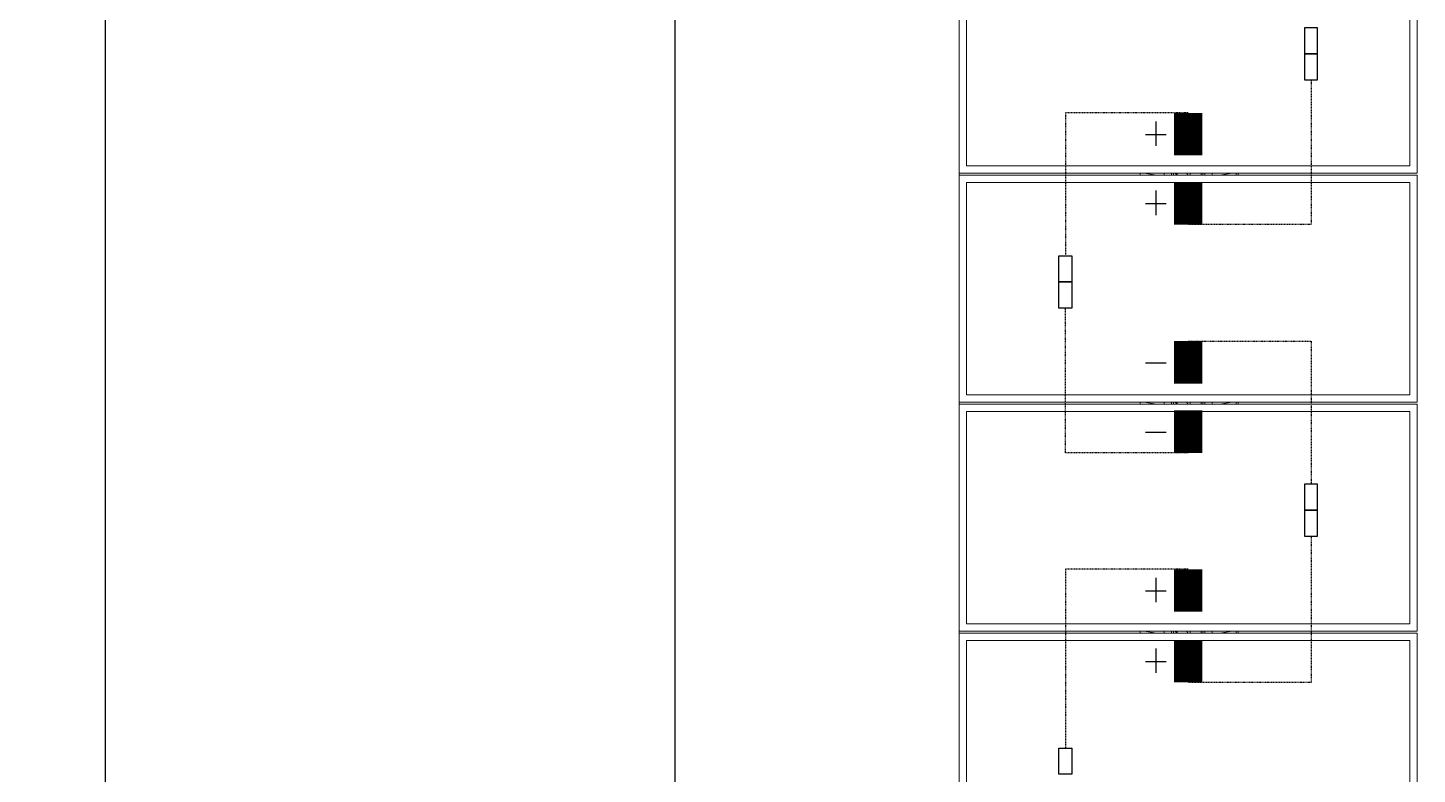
# Model space of a CAD drawing. Header units: feet. Extents: x -13743 to 68376, y -48 to 67763.
# Drawn here: x 4211.7 to 4455.3, y 64286.1 to 64417 of the extents above; entities that cross this region are included whole.
import ezdxf

# ---------------------------------------------------------------- set-up
doc = ezdxf.new("R2010")
doc.units = ezdxf.units.FT
doc.header["$MEASUREMENT"] = 0
doc.linetypes.add('HIDDEN', pattern=[0.375, 0.25, -0.125])
for name, color, linetype in [('E-HARN-COMP', 8, 'Continuous'), ('E-TRNK-CABL-NEG', 6, 'HIDDEN'), ('E-TRUNK-CABLE-POS', 6, 'HIDDEN'), ('G-ANNO-TEXT', 1, 'Continuous'), ('Polarity-Text', 7, 'Continuous')]:
    doc.layers.add(name, color=color, linetype=linetype)

# ---------------------------------------------------------------- blocks, each defined once
blk = doc.blocks.new('A$C47dfd34d')
at = {"lineweight": 5}
for points in [[(4.0715, 0.4133), (2.2182, 0.4133)], [(2.6282, 0.235), (2.6299, 0.2467), (2.6299, 0.2433)], [(2.8349, 0.235), (2.8366, 0.2467), (2.8366, 0.2433)], [(3.0415, 0.2467), (3.0415, 0.2433)], [(3.0432, 0.2467), (3.0415, 0.235)], [(2.6282, 0.2283), (2.6299, 0.2283)], [(2.8349, 0.2283), (2.8366, 0.2283)], [(3.0415, 0.2283), (3.0432, 0.2283)], [(2.6299, 0.2217), (2.6282, 0.2217)], [(2.6282, 0.22), (2.6299, 0.22)], [(2.6299, 0.2167), (2.6282, 0.2167), (2.6299, 0.2183)], [(2.8366, 0.2217), (2.8349, 0.2217)], [(2.8349, 0.22), (2.8366, 0.22)], [(2.8366, 0.2167), (2.8349, 0.2167), (2.8366, 0.2183)], [(3.0432, 0.2217), (3.0415, 0.2217)], [(3.0415, 0.22), (3.0432, 0.22)], [(3.0432, 0.2167), (3.0415, 0.2167), (3.0432, 0.2183)], [(2.6282, 0.2067), (2.6299, 0.2083)], [(2.6299, 0.205), (2.6282, 0.205)], [(2.8349, 0.2067), (2.8366, 0.2083)], [(2.8366, 0.205), (2.8349, 0.205)], [(3.0415, 0.2067), (3.0432, 0.2083)], [(3.0432, 0.205), (3.0415, 0.205)], [(2.6282, 0.195), (2.6299, 0.195)], [(2.6299, 0.1933), (2.6282, 0.1933)], [(2.6282, 0.1917), (2.6299, 0.1917)], [(2.8349, 0.195), (2.8366, 0.195)], [(2.8366, 0.1933), (2.8349, 0.1933)], [(2.8349, 0.1917), (2.8366, 0.1917)], [(3.0415, 0.195), (3.0432, 0.195)], [(3.0432, 0.1933), (3.0415, 0.1933)], [(3.0415, 0.1917), (3.0432, 0.1917)], [(2.6299, 0.185), (2.6282, 0.185)], [(2.6299, 0.17), (2.6299, 0.1667), (2.6282, 0.1783)], [(2.8366, 0.185), (2.8349, 0.185)], [(2.8366, 0.17), (2.8366, 0.1667), (2.8349, 0.1783)], [(3.0432, 0.185), (3.0415, 0.185)], [(3.0415, 0.1783), (3.0432, 0.1667)], [(2.6282, 0.1633), (2.6299, 0.1633)], [(2.6299, 0.1667), (2.6299, 0.1667)], [(2.8349, 0.1633), (2.8366, 0.1633)], [(2.8366, 0.1667), (2.8366, 0.1667)], [(3.0415, 0.17), (3.0415, 0.1667)], [(3.0415, 0.1667), (3.0415, 0.1667)], [(3.0415, 0.1633), (3.0432, 0.1633)], [(2.6282, 0.1617), (2.6299, 0.1617)], [(2.8349, 0.1617), (2.8366, 0.1617)], [(3.0415, 0.1617), (3.0432, 0.1617)]]:
    blk.add_lwpolyline(points, dxfattribs=at)
for points in [[(2.4249, 0.4133), (2.4249, 0), (2.6282, 0), (2.6282, 0.4133)], [(2.6216, 0.4067), (2.6216, 0.0067), (2.4316, 0.0067), (2.4316, 0.4067)], [(2.8349, 0.4133), (2.8349, 0), (2.6299, 0), (2.6299, 0.4133)], [(2.6366, 0.4067), (2.8282, 0.4067), (2.8282, 0.0067), (2.6366, 0.0067)], [(2.8366, 0.4133), (3.0415, 0.4133), (3.0415, 0), (2.8366, 0)], [(2.8432, 0.4067), (2.8432, 0.0067), (3.0349, 0.0067), (3.0349, 0.4067)], [(3.0432, 0.4133), (3.2482, 0.4133), (3.2482, 0), (3.0432, 0)], [(3.0499, 0.4067), (3.0499, 0.0067), (3.2399, 0.0067), (3.2399, 0.4067)], [(2.6299, 0.25), (2.6282, 0.25)], [(2.8366, 0.25), (2.8349, 0.25)], [(3.0432, 0.25), (3.0415, 0.25)]]:
    blk.add_lwpolyline(points, close=True, dxfattribs=at)

msp = doc.modelspace()

# ---------------------------------------------------------------- linework, layer by layer
at = {"layer": 'E-HARN-COMP'}
for points in [[(4437.83, 64416.96), (4435.5, 64416.96), (4435.5, 64412.4), (4437.83, 64412.4)], [(4437.83, 64412.4), (4435.5, 64412.4), (4435.5, 64407.84), (4437.83, 64407.84)], [(4392.43, 64376.96), (4394.76, 64376.96), (4394.76, 64372.4), (4392.43, 64372.4)], [(4392.43, 64372.4), (4394.76, 64372.4), (4394.76, 64367.83), (4392.43, 64367.83)], [(4437.83, 64336.96), (4435.5, 64336.96), (4435.5, 64332.4), (4437.83, 64332.4)], [(4437.83, 64332.4), (4435.5, 64332.4), (4435.5, 64327.84), (4437.83, 64327.84)], [(4392.43, 64290.67), (4394.76, 64290.67), (4394.76, 64286.1), (4392.43, 64286.1)]]:
    msp.add_lwpolyline(points, close=True, dxfattribs=at)
at = {"layer": 'E-HARN-COMP', "const_width": 5}
for points in [[(4415.13, 64402.04), (4415.13, 64394.58)], [(4415.13, 64382.44), (4415.13, 64389.89)], [(4415.13, 64362.03), (4415.13, 64354.58)], [(4415.13, 64342.44), (4415.13, 64349.9)], [(4415.13, 64322.04), (4415.13, 64314.58)], [(4415.13, 64302.19), (4415.13, 64309.64)]]:
    msp.add_lwpolyline(points, dxfattribs=at)
at = {"layer": 'E-TRNK-CABL-NEG', "ltscale": 0.1}
for points in [[(4415.13, 64342.45), (4393.6, 64342.45), (4393.6, 64367.84)], [(4415.13, 64362.03), (4436.67, 64362.03), (4436.67, 64336.96)]]:
    msp.add_lwpolyline(points, dxfattribs=at)
at = {"layer": 'E-TRUNK-CABLE-POS', "ltscale": 0.1}
for points in [[(4436.67, 64407.84), (4436.67, 64382.45), (4415.13, 64382.45)], [(4415.13, 64402.04), (4393.6, 64402.04), (4393.6, 64376.97)], [(4436.67, 64327.84), (4436.67, 64302.19), (4415.13, 64302.19)], [(4415.13, 64322.04), (4393.6, 64322.04), (4393.6, 64290.67)]]:
    msp.add_lwpolyline(points, dxfattribs=at)
at = {"layer": 'G-ANNO-TEXT', "flags": 128}
for points in [[(4238.98, 63979.85, -0.298343), (4225.33, 63998.36), (4225.33, 65647.29, 0.298343), (4211.69, 65665.8, 0.298343), (4225.33, 65684.3), (4225.33, 67603.9, -0.298343), (4238.98, 67622.41)], [(4338.84, 63979.85, -0.298343), (4325.2, 63998.36), (4325.2, 64490.51, 0.298343), (4311.55, 64509.02, 0.298343), (4325.2, 64527.52), (4325.2, 65059.66, -0.298343), (4338.84, 65078.17)]]:
    msp.add_lwpolyline(points, format="xyb", dxfattribs=at)
at = {"layer": 'Polarity-Text'}
for p, q in [((4409.48, 64400.55), (4409.48, 64396.27)), ((4407.67, 64398.27), (4411.29, 64398.27)), ((4409.48, 64388.41), (4409.48, 64384.13)), ((4407.67, 64386.13), (4411.29, 64386.13)), ((4407.67, 64358.23), (4411.29, 64358.23)), ((4407.67, 64346.09), (4411.29, 64346.09)), ((4409.48, 64320.55), (4409.48, 64316.27)), ((4407.67, 64318.27), (4411.29, 64318.27)), ((4409.48, 64308.15), (4409.48, 64303.88)), ((4407.67, 64305.88), (4411.29, 64305.88))]:
    msp.add_line(p, q, dxfattribs=at)

# ---------------------------------------------------------------- block references
at = {"xscale": 194.318304, "yscale": 194.318304, "zscale": 194.318304, "rotation": 90}
msp.add_blockref('A$C47dfd34d', (4455.29, 63800.12), dxfattribs=at)

doc.saveas('drawing.dxf')
